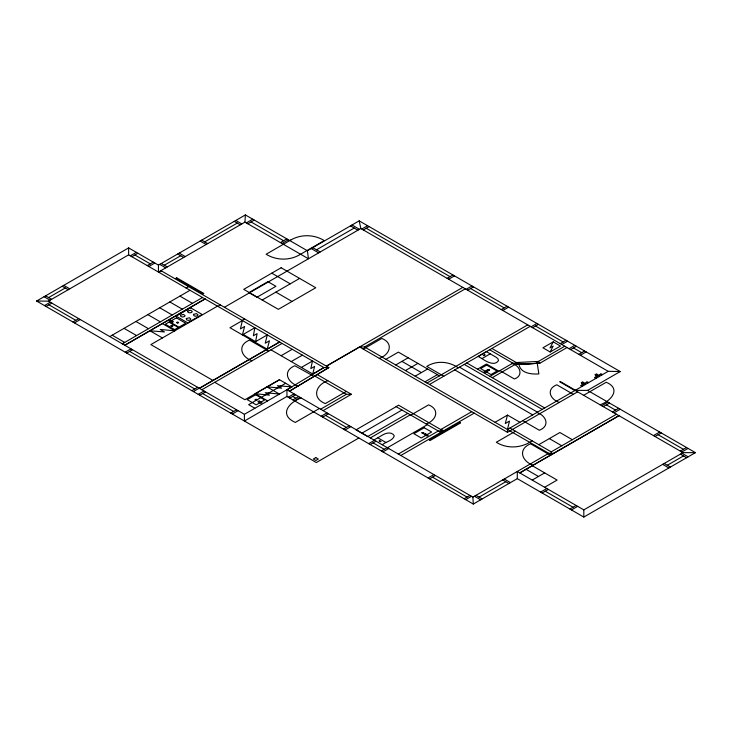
<?xml version="1.0" encoding="UTF-8"?>
<svg xmlns="http://www.w3.org/2000/svg" width="732" height="732" viewBox="0 0 732 732"><rect width="100%" height="100%" fill="white"/><g stroke="black" fill="none" stroke-linecap="round" stroke-linejoin="round"><path stroke-width="1.1" d="M244.946 222.116L245.366 214.934L307.403 250.756L308.437 258.771L244.946 222.116L158.451 272.057L158.451 265.121L128.631 247.901L36.6 301.035L316.325 462.542L358.863 437.983M577.63 391.83L507.459 432.338L507.459 429.474L509.499 421.092L505.272 423.535L507.505 415.108L519.921 422.282M270.968 349.841L312.747 374.034L314.604 366.393L310.816 368.589L312.491 361.013L301.346 367.455M509.948 428.037L551.242 451.873L551.242 454.746L364.573 346.977L359.604 346.977L326.399 366.146L462.816 287.383M550.171 351.991L553.172 346.071L550.034 347.883L553.218 341.853L560.474 346.044L550.171 351.991L542.915 347.801L553.218 341.853M317.221 374.574L328.833 367.555L289.424 391.19L317.221 374.574L351.387 394.301L323.096 410.634M695.4 452.641L682.965 452.641L575.142 390.394L587.576 390.394L695.4 452.641L583.816 517.067L517.295 478.655L473.302 504.055L286.944 396.46L286.944 389.763L323.91 367.583L328.833 367.555L160.93 270.62M382.342 444.717C385.974 441.616 392.764 440.838 394.301 435.851C392.288 431.77 386.405 432.685 383.12 434.698L374.052 439.932M48.605 297.576L65.203 287.996M36.6 301.035L48.413 301.154L128.631 254.846L323.91 367.583L312.747 374.034M130.323 255.825L136.335 252.348M44.469 305.583L50.27 302.234M131.879 256.722L137.891 253.245M46.024 306.479L51.826 303.13M147.278 265.606L153.29 262.138M148.834 266.503L154.845 263.035M158.451 265.121L245.366 214.934M164.279 265.222L180.703 255.733M204.722 241.871L237.26 223.086M72.907 322.007L78.708 318.649M158.954 272.35L161.443 270.913M246.309 222.894L252.732 219.188M74.463 322.904L80.264 319.545M247.855 223.791L254.278 220.085M186.129 288.042L188.618 286.605M109.818 336.555L190.027 290.293M280.402 242.585L286.825 238.87M281.957 243.482L288.381 239.767M122.244 343.729L124.596 342.375M122.299 343.82L202.517 297.503M205.006 298.94L124.788 345.257L205.052 298.967M125.19 352.183L131.001 348.835M126.746 353.089L132.547 349.731M307.403 250.756L359.183 220.854L620.205 371.554L587.576 390.394M217.486 306.141L150.856 344.607L212.966 380.457M217.852 306.351L220.341 304.915M316.498 249.804L354.178 228.055M224.422 307.275L360.839 228.512L608.191 371.316L620.205 371.554M361.782 229.052L367.583 225.703M363.337 229.949L369.138 226.6M262.193 300.019L299.617 278.416M242.164 320.387L244.653 318.951M254.837 342.1L267.299 334.899L265.231 343.235L269.458 340.792L267.162 349.182L229.976 327.744L242.402 320.561L240.398 328.924L244.625 326.481L242.383 334.908L254.837 327.744L253.373 335.768L257.097 333.618L255.605 341.652L243.234 334.442M191.848 390.668L197.649 387.32M193.404 391.565L199.205 388.216M279.587 342L199.369 388.308L279.615 342.009M201.849 389.744L282.076 343.427M198.207 394.338L204.008 390.989M199.754 395.234L205.555 391.885M281.115 355.697L292.196 349.301M291.254 361.562L302.343 355.157M447.115 278.325L452.916 274.976M448.67 279.221L454.471 275.873M267.601 400.889L255.166 393.706L279.441 379.698L291.894 386.889L244.406 414.312L48.413 301.154M279.514 379.743L244.909 399.727L214.732 382.305M230.754 413.132L236.555 409.783M232.309 414.028L238.11 410.679M285.654 383.293L248.642 404.659L254.855 408.255M364.573 346.977L465.305 288.82M466.156 289.314L471.957 285.965M363.292 349.109L381.793 338.431C394.081 343.271 389.817 354.837 379.304 358.351M467.702 290.211L473.503 286.862M286.944 396.46L244.406 421.019L244.406 414.312M288.252 397.22L294.054 393.871M289.808 398.117L295.609 394.768M292.937 399.919L298.738 396.57M327.808 380.686C315.657 384.812 311.402 398.126 325.319 403.588L346.401 391.419M294.493 400.816L300.294 397.467M301.081 397.924C288.701 402.554 278.608 414.843 295.28 422.437L319.408 408.502M385.938 359.311L398.373 352.129L439.456 375.845M395.728 364.957L408.163 357.783M320.616 409.197L346.41 394.301L351.387 394.301M501.274 309.59L507.075 306.241M502.829 310.487L508.63 307.138M321.138 416.206L326.948 412.857M322.693 417.103L328.494 413.754M405.446 370.566L417.88 363.392M415.163 376.184L427.589 369.001M424.953 381.83L437.379 374.656M343.482 429.098L349.283 425.75M345.037 429.995L350.838 426.646M427.021 383.028L527.745 324.871M429.51 384.465L530.233 326.307M531.103 326.811L536.913 323.462M532.658 327.707L538.459 324.358M396.177 406.663L356.036 429.84L367.674 436.556L407.815 413.388M481.949 358.607C486.176 361.526 494.795 366.576 498.547 360.492L497.879 358.717L496.388 357.417L486.506 351.671L478.225 356.457L481.949 358.607L490.23 353.821M361.855 433.198L401.987 410.03M477.575 369.148L486.451 364.024L498.885 371.206M370.328 437.901L410.304 414.824M410.826 415.126L428.586 404.878C440.399 409.545 436.126 420.598 426.097 423.947M368.663 443.638L374.464 440.289M370.218 444.544L376.019 441.186M489.973 376.349L512.821 363.154L517.378 363.154L492.252 377.666M560.227 343.628L566.028 340.279M561.783 344.525L567.584 341.176M381.372 450.976L387.173 447.627M387.384 447.755L427.36 424.67M567.016 347.544L539.868 363.218L515.099 364.472L516.316 362.541L538.423 361.425L564.738 346.227M382.928 451.873L388.729 448.524M569.02 348.707L574.821 345.348M570.576 349.603L576.377 346.254M398.318 454.06L438.285 430.983L443.263 430.983M440.774 429.547L440.774 432.42L396.085 406.617L398.574 405.18L440.774 429.547L471.701 411.695M400.807 455.496L474.19 413.132M578.82 354.361L584.621 351.012M580.375 355.258L586.176 351.909M495.052 422.282L507.486 415.099M583.294 383.65L583.852 383.33M597.175 375.635L597.733 375.315M583.688 383.879L580.677 385.618L581.94 386.35M584.246 383.559L587.229 381.839L588.491 382.562M597.568 375.864L594.558 377.602L595.821 378.334M598.126 375.543L601.109 373.823L602.372 374.555M507.459 429.474L608.191 371.316M428.074 477.941L433.875 474.592M429.629 478.838L435.43 475.489M515.456 431.212L496.333 442.256C507.239 449.201 521.66 448.13 532.1 440.82M583.642 395.298L606.224 382.26C621.633 388.674 610.982 401.346 600.002 404.741M601.722 405.738L607.944 402.152M603.278 406.635L609.5 403.048M538.789 444.69L559.879 432.511L572.314 439.694M612.446 411.933L618.668 408.337M464.152 498.767L469.953 495.418M614.002 412.83L620.214 409.234M465.698 499.663L471.499 496.314M286.944 389.763L472.89 497.11L548.753 453.309L553.731 453.309M551.223 451.864L616.445 414.239M618.924 415.666L519.775 472.909L619.007 415.712M479.076 497.129L505.803 481.702M532.256 480.064L544.681 472.89M544.681 487.247L557.116 480.064L532.256 465.708M540.582 492.105L546.804 488.519M542.138 493.002L548.36 489.415M653.475 435.613L659.697 432.026M655.03 436.519L661.243 432.923M569.926 509.042L576.139 505.455M571.482 509.939L577.694 506.352M680.303 451.104L686.524 447.517M681.858 452.001L688.071 448.414M517.295 478.655L517.295 471.481L583.816 509.884L682.965 452.641M667.319 465.268L683.487 455.926M518.668 362.422L518.951 364.28L537.261 363.356M515.2 364.417L539.868 363.218L538.423 361.425M291.876 386.88L277.391 385.718L281.619 388.161L267.024 386.871M174.802 330.782L160.216 329.492L164.444 331.935L149.959 330.773L162.394 337.946M255.184 393.697L269.477 395.161L265.249 392.718L279.432 394.054L266.997 386.88M314.055 376.422L294.813 365.726C282.058 371.115 287.575 382.516 297.979 386.066M366.238 228.274L450.015 276.65M470.603 288.536L504.174 307.916M535.559 326.033L563.128 341.954M573.476 347.929L581.72 352.687M352.01 224.999L359.467 229.308M350.454 225.895L357.911 230.205M600.441 374.208L601.704 374.93M599.389 376.275C596.241 372.515 592.215 374.757 598.831 376.596M595.244 377.209L596.525 377.922M586.57 382.214L587.833 382.946M585.509 384.291C582.398 380.448 578.417 382.854 584.95 384.611M581.364 385.224L582.645 385.938M606.389 404.842L615.557 410.14M658.141 434.717L683.413 449.311M575.398 390.248L560.19 381.464L559.669 381.765L574.876 390.549M681.931 453.236L688.153 456.832M680.376 454.133L686.598 457.729M573.312 394.319L556.796 384.785C545.779 389.159 550.043 399.361 559.285 402.417M491.895 348.441L517.378 363.154M312.774 247.654L320.232 251.964M489.617 349.759L512.821 363.154M512.126 363.557C520.168 365.515 523.764 375.8 514.404 378.966L499.919 370.602M311.219 248.551L318.676 252.86M251.067 221.942L283.613 240.727M664.217 463.466L670.43 467.062M662.661 464.372L668.874 467.958M235.814 220.451L241.816 223.919M234.258 221.348L240.27 224.815M466.769 362.953L544.718 407.962M464.253 364.399L542.238 409.389M459.504 367.144L537.407 412.125M536.867 412.491C546.191 415.575 550.455 425.878 539.356 430.27L522.721 420.662M458.296 367.839C449.128 361.352 436.409 360.254 426.774 366.403L443.784 376.221M454.746 369.889L532.658 414.87M271.782 273.164L290.247 283.824M549.339 438.596L561.764 445.779M201.721 240.133L207.723 243.6M200.165 241.029L206.177 244.497M401.941 361.37L421.376 372.588M275.863 292.123L292.013 301.447M550.4 455.231L530.627 443.812C517.524 448.963 521.788 461.398 533.116 465.213M359.604 346.977L507.459 432.338M179.258 253.107L185.26 256.575M177.702 254.004L183.714 257.472M526.034 469.303L538.468 476.477M161.269 263.483L167.28 266.951M159.722 264.38L165.725 267.848M441.195 429.309L443.683 430.745M545.249 491.209L573.037 507.249M134.88 254.983L150.28 263.877M504.247 479.012L510.46 482.598M502.692 479.908L508.914 483.495M179.926 296.121L192.36 303.304M314.742 376.01L346.41 394.301M268.681 351.159L249.557 340.115C236.866 345.111 241.13 357.106 252.037 360.766M169.824 301.959L182.259 309.133M159.732 307.788L172.157 314.961M377.785 437.782L386.066 442.567M475.965 495.335L482.178 498.922M474.409 496.232L480.631 499.828M292.709 396.442L295.838 398.245M325.594 415.428L346.382 427.424M373.119 442.869L384.273 449.302M432.53 477.163L467.053 497.092M147.846 314.641L160.281 321.824M162.394 323.59L174.829 330.773M135.969 321.504L148.404 328.677M63.748 285.361L69.76 288.829M62.193 286.258L68.204 289.726M124.092 328.366L136.527 335.54M45.594 295.847L51.606 299.315M112.161 335.192L124.641 342.402M44.039 296.744L50.051 300.212M48.925 304.805L75.808 320.323M129.646 351.415L194.749 388.994M202.654 393.56L233.654 411.457M359.183 220.854L360.839 228.512M536.977 361.498L538.862 373.924C531.441 374.455 520.397 373.329 518.951 364.28M472.89 497.11L473.302 504.055M583.816 509.884L583.816 517.067M128.631 247.901L128.631 254.846M581.354 382.909L583.001 382.195L581.354 382.909M595.235 374.894L596.928 374.217L595.235 374.894M180.511 315.163L180.859 316.535L182.68 317.029L184.501 316.535L185.031 315.675L183.567 314.421L180.511 315.163M187.694 311.018L188.042 312.39L189.863 312.875L191.683 312.39L192.214 311.521L190.75 310.267L187.694 311.018M186.312 318.512L186.669 319.884L188.481 320.378L189.981 320.076L190.832 319.024L189.368 317.77L186.312 318.512M193.495 314.367L193.852 315.739L195.664 316.224L197.484 315.739L198.015 314.87L196.551 313.616L193.495 314.367M423.499 432.96L422.337 432.96L423.499 432.96M256.603 399.809L255.431 399.809L256.603 399.809M489.141 369.989L487.969 369.989L489.141 369.989M172.45 325.868L171.279 325.868L172.45 325.868M178.16 322.565L176.988 322.565L178.16 322.565M257.042 399.809L256.017 400.404L254.983 399.809L256.017 399.215L257.042 399.809M489.58 369.989L488.555 370.584L487.53 369.989L488.555 369.395L489.58 369.989M172.889 325.868L171.864 326.463L170.84 325.868L171.864 325.273L172.889 325.868M178.599 322.565L177.574 323.16L176.549 322.565L177.574 321.979L178.599 322.565M422.062 432.612L422.318 433.454L423.947 432.96L422.062 432.612M176.686 277.803L175.854 278.279L203.029 293.971L203.862 293.486L176.686 277.803M290.805 240.005L266.146 254.242C276.184 260.473 289.341 260.766 299.589 254.818L324.249 240.59C314.202 234.359 301.044 234.057 290.805 240.005M190.558 307.779L176.092 316.123L187.694 322.83L202.16 314.476L190.558 307.779M170.519 320.04L169.275 320.753L172.176 322.428L173.42 321.714L170.519 320.04M169.019 322.098L165.34 324.23L174.664 329.61L178.343 327.488L169.019 322.098M176.412 317.853L169.595 321.796L178.919 327.177L185.736 323.242L176.412 317.853M281.152 267.756L243.738 289.36L278.343 309.343L315.767 287.74L281.152 267.756M267.903 281.674L248.926 292.626L256.95 297.256L275.918 286.303L267.903 281.674M255.743 394.731L247.215 399.654L256.218 404.851L264.746 399.928L255.743 394.731M259.101 400.999L257.856 401.722L260.757 403.396L262.001 402.673L259.101 400.999M484.575 354.581L483.257 355.34L483.879 355.706L485.197 354.938L484.575 354.581M315.785 457.61L313.342 459.028L315.858 460.483L318.31 459.074L315.785 457.61M486.698 365.076L480.622 368.589L490.98 374.564L497.055 371.06L486.698 365.076M486.807 370.273L483.907 371.947L485.151 372.67L488.052 370.996L486.807 370.273M379.716 440.691L379.085 441.048L380.402 441.808L381.033 441.451L379.716 440.691M424.231 427.735L413.864 433.71L421.266 437.992L431.633 432.008L424.231 427.735M425.319 433.628L424.075 434.351L426.976 436.025L428.22 435.302L425.319 433.628M459.742 422.428L429.272 440.014L430.096 440.499L460.574 422.904L459.742 422.428"/></g></svg>
